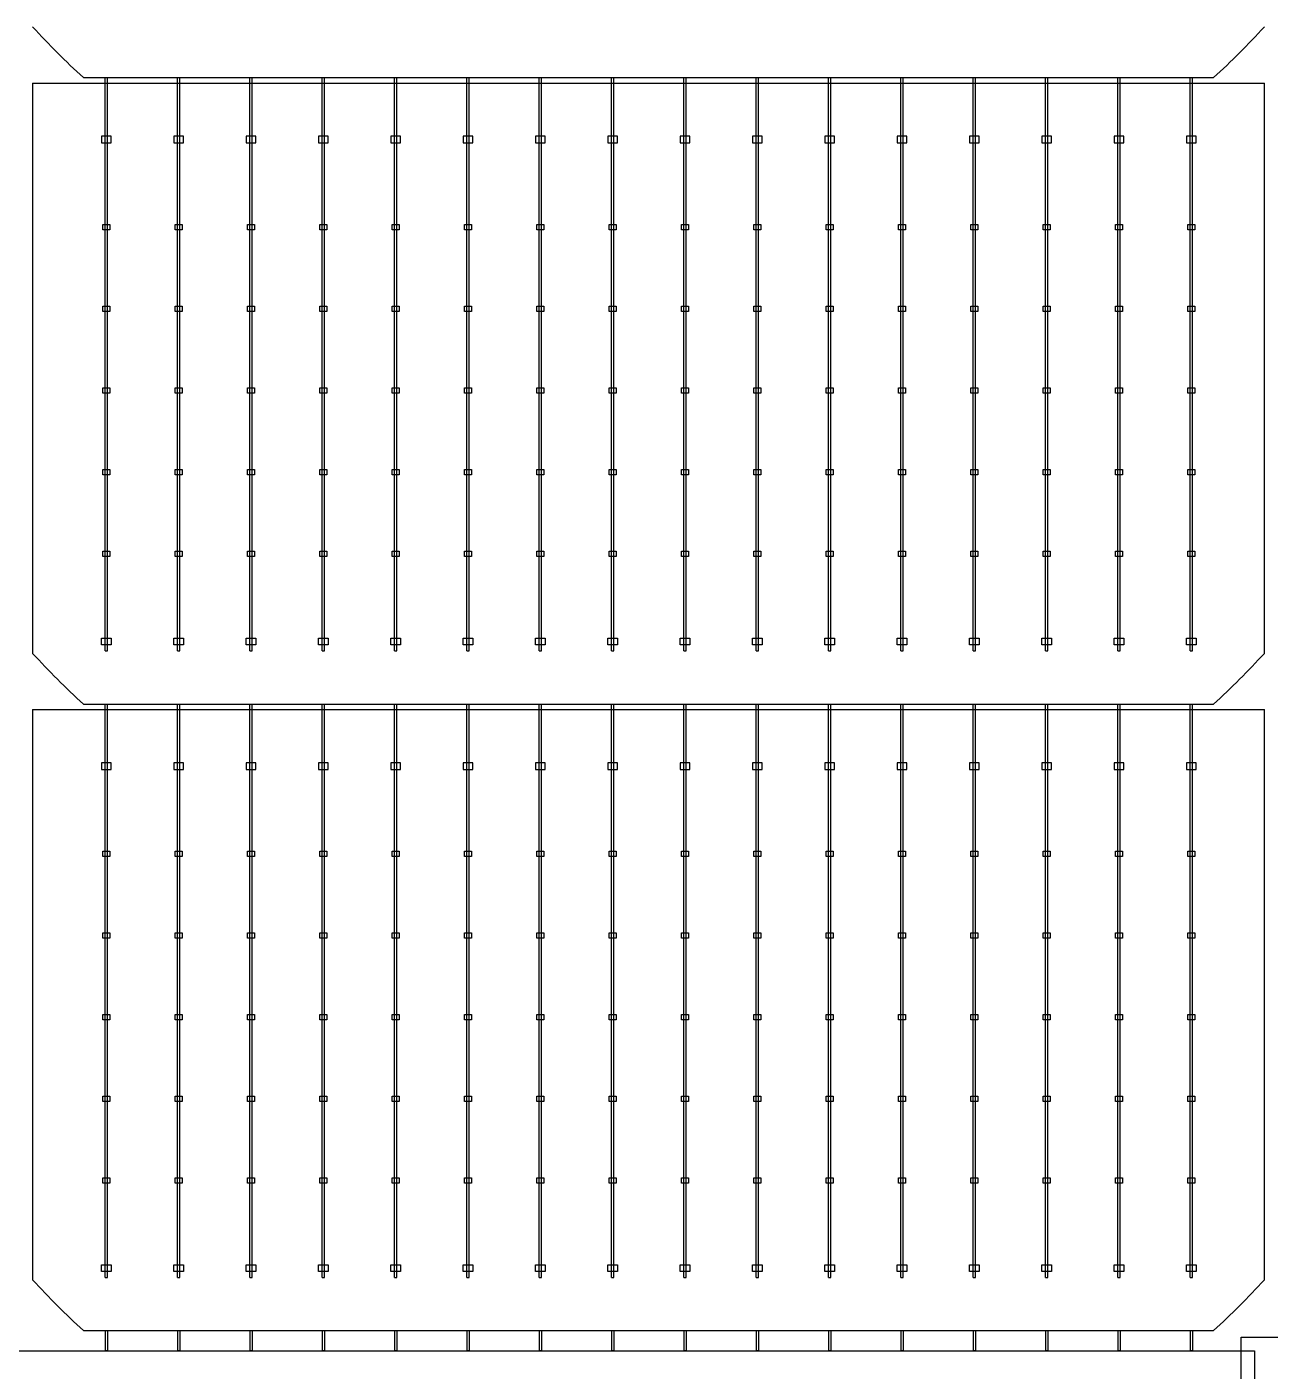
# Model space of a CAD drawing. Header units: millimetres. Extents: x 10297564 to 11610295, y -9287743 to -8409454.
# Drawn here: x 10672914 to 10674389, y -9198274 to -9196679 of the extents above; entities that cross this region are included whole.
import ezdxf

# ---------------------------------------------------------------- set-up
doc = ezdxf.new("R2010")
doc.units = ezdxf.units.MM
doc.header["$LTSCALE"] = 100
doc.layers.add('TEXTLINE', color=1, linetype='Continuous')

# ---------------------------------------------------------------- blocks, each defined once
blk = doc.blocks.new('635W')
for p, q in [((10686830.92, -10025208.66), (10687013.12, -10025208.66)), ((10686841.66, -10025292.66), (10686841.66, -10025207.86)), ((10686841.98, -10025292.66), (10686841.98, -10025207.86)), ((10686852.36, -10025292.66), (10686852.36, -10025207.86)), ((10686852.68, -10025292.66), (10686852.68, -10025207.86)), ((10686863.06, -10025292.66), (10686863.06, -10025207.86)), ((10686863.38, -10025292.66), (10686863.38, -10025207.86)), ((10686873.76, -10025292.66), (10686873.76, -10025207.86)), ((10686874.08, -10025292.66), (10686874.08, -10025207.86)), ((10686884.46, -10025292.66), (10686884.46, -10025207.86)), ((10686884.78, -10025292.66), (10686884.78, -10025207.86)), ((10686895.16, -10025292.66), (10686895.16, -10025207.86)), ((10686895.48, -10025292.66), (10686895.48, -10025207.86)), ((10686905.86, -10025292.66), (10686905.86, -10025207.86)), ((10686906.18, -10025292.66), (10686906.18, -10025207.86)), ((10686916.56, -10025292.66), (10686916.56, -10025207.86)), ((10686916.88, -10025292.66), (10686916.88, -10025207.86)), ((10686927.26, -10025292.66), (10686927.26, -10025207.86)), ((10686927.58, -10025292.66), (10686927.58, -10025207.86)), ((10686937.96, -10025292.66), (10686937.96, -10025207.86)), ((10686938.28, -10025292.66), (10686938.28, -10025207.86)), ((10686948.66, -10025292.66), (10686948.66, -10025207.86)), ((10686948.98, -10025292.66), (10686948.98, -10025207.86)), ((10686959.36, -10025292.66), (10686959.36, -10025207.86)), ((10686959.68, -10025292.66), (10686959.68, -10025207.86)), ((10686970.06, -10025292.66), (10686970.06, -10025207.86)), ((10686970.38, -10025292.66), (10686970.38, -10025207.86)), ((10686980.76, -10025292.66), (10686980.76, -10025207.86)), ((10686981.08, -10025292.66), (10686981.08, -10025207.86)), ((10686991.46, -10025292.66), (10686991.46, -10025207.86)), ((10686991.78, -10025292.66), (10686991.78, -10025207.86)), ((10687002.16, -10025292.66), (10687002.16, -10025207.86)), ((10687002.48, -10025292.66), (10687002.48, -10025207.86)), ((10686841.66, -10025385.34), (10686841.66, -10025300.53)), ((10686841.98, -10025385.34), (10686841.98, -10025300.53)), ((10686852.36, -10025385.34), (10686852.36, -10025300.53)), ((10686852.68, -10025385.34), (10686852.68, -10025300.53)), ((10686863.06, -10025385.34), (10686863.06, -10025300.53)), ((10686863.38, -10025385.34), (10686863.38, -10025300.53)), ((10686873.76, -10025385.34), (10686873.76, -10025300.53)), ((10686874.08, -10025385.34), (10686874.08, -10025300.53)), ((10686884.46, -10025385.34), (10686884.46, -10025300.53)), ((10686884.78, -10025385.34), (10686884.78, -10025300.53)), ((10686895.16, -10025385.34), (10686895.16, -10025300.53)), ((10686895.48, -10025385.34), (10686895.48, -10025300.53)), ((10686905.86, -10025385.34), (10686905.86, -10025300.53)), ((10686906.18, -10025385.34), (10686906.18, -10025300.53)), ((10686916.56, -10025385.34), (10686916.56, -10025300.53)), ((10686916.88, -10025385.34), (10686916.88, -10025300.53)), ((10686927.26, -10025385.34), (10686927.26, -10025300.53)), ((10686927.58, -10025385.34), (10686927.58, -10025300.53)), ((10686937.96, -10025385.34), (10686937.96, -10025300.53)), ((10686938.28, -10025385.34), (10686938.28, -10025300.53)), ((10686948.66, -10025385.34), (10686948.66, -10025300.53)), ((10686948.98, -10025385.34), (10686948.98, -10025300.53)), ((10686959.36, -10025385.34), (10686959.36, -10025300.53)), ((10686959.68, -10025385.34), (10686959.68, -10025300.53)), ((10686970.06, -10025385.34), (10686970.06, -10025300.53)), ((10686970.38, -10025385.34), (10686970.38, -10025300.53)), ((10686980.76, -10025385.34), (10686980.76, -10025300.53)), ((10686981.08, -10025385.34), (10686981.08, -10025300.53)), ((10686991.46, -10025385.34), (10686991.46, -10025300.53)), ((10686991.78, -10025385.34), (10686991.78, -10025300.53)), ((10687002.16, -10025385.34), (10687002.16, -10025300.53)), ((10687002.48, -10025385.34), (10687002.48, -10025300.53)), ((10686830.92, -10025301.34), (10687013.12, -10025301.34)), ((10686841.66, -10025393.21), (10686841.66, -10025396.21)), ((10686841.98, -10025393.21), (10686841.98, -10025396.21)), ((10686852.36, -10025393.21), (10686852.36, -10025396.21)), ((10686852.68, -10025393.21), (10686852.68, -10025396.21)), ((10686863.06, -10025393.21), (10686863.06, -10025396.21)), ((10686863.38, -10025393.21), (10686863.38, -10025396.21)), ((10686873.76, -10025393.21), (10686873.76, -10025396.21)), ((10686874.08, -10025393.21), (10686874.08, -10025396.21)), ((10686884.46, -10025393.21), (10686884.46, -10025396.21)), ((10686884.78, -10025393.21), (10686884.78, -10025396.21)), ((10686895.16, -10025393.21), (10686895.16, -10025396.21)), ((10686895.48, -10025393.21), (10686895.48, -10025396.21)), ((10686905.86, -10025393.21), (10686905.86, -10025396.21)), ((10686906.18, -10025393.21), (10686906.18, -10025396.21)), ((10686916.56, -10025393.21), (10686916.56, -10025396.21)), ((10686916.88, -10025393.21), (10686916.88, -10025396.21)), ((10686927.26, -10025393.21), (10686927.26, -10025396.21)), ((10686927.58, -10025393.21), (10686927.58, -10025396.21)), ((10686937.96, -10025393.21), (10686937.96, -10025396.21)), ((10686938.28, -10025393.21), (10686938.28, -10025396.21)), ((10686948.66, -10025393.21), (10686948.66, -10025396.21)), ((10686948.98, -10025393.21), (10686948.98, -10025396.21)), ((10686959.36, -10025393.21), (10686959.36, -10025396.21)), ((10686959.68, -10025393.21), (10686959.68, -10025396.21)), ((10686970.06, -10025393.21), (10686970.06, -10025396.21)), ((10686970.38, -10025393.21), (10686970.38, -10025396.21)), ((10686980.76, -10025393.21), (10686980.76, -10025396.21)), ((10686981.08, -10025393.21), (10686981.08, -10025396.21)), ((10686991.46, -10025393.21), (10686991.46, -10025396.21)), ((10686991.78, -10025393.21), (10686991.78, -10025396.21)), ((10687002.16, -10025393.21), (10687002.16, -10025396.21)), ((10687002.48, -10025393.21), (10687002.48, -10025396.21)), ((10686841.98, -10025396.21), (10686841.66, -10025396.21)), ((10686852.68, -10025396.21), (10686852.36, -10025396.21)), ((10686863.38, -10025396.21), (10686863.06, -10025396.21)), ((10686874.08, -10025396.21), (10686873.76, -10025396.21)), ((10686884.78, -10025396.21), (10686884.46, -10025396.21)), ((10686895.48, -10025396.21), (10686895.16, -10025396.21)), ((10686906.18, -10025396.21), (10686905.86, -10025396.21)), ((10686916.88, -10025396.21), (10686916.56, -10025396.21)), ((10686927.58, -10025396.21), (10686927.26, -10025396.21)), ((10686938.28, -10025396.21), (10686937.96, -10025396.21)), ((10686948.98, -10025396.21), (10686948.66, -10025396.21)), ((10686959.68, -10025396.21), (10686959.36, -10025396.21)), ((10686970.38, -10025396.21), (10686970.06, -10025396.21)), ((10686981.08, -10025396.21), (10686980.76, -10025396.21)), ((10686991.78, -10025396.21), (10686991.46, -10025396.21)), ((10687002.48, -10025396.21), (10687002.16, -10025396.21))]:
    blk.add_line(p, q)
for points in [[(10686830.92, -10025208.66), (10686830.92, -10025293.03)], [(10686838.43, -10025207.86), (10687005.62, -10025207.86)], [(10687013.12, -10025293.03), (10687013.12, -10025208.66)], [(10686841.66, -10025292.66), (10686841.98, -10025292.66)], [(10686852.36, -10025292.66), (10686852.68, -10025292.66)], [(10686863.06, -10025292.66), (10686863.38, -10025292.66)], [(10686873.76, -10025292.66), (10686874.08, -10025292.66)], [(10686884.46, -10025292.66), (10686884.78, -10025292.66)], [(10686895.16, -10025292.66), (10686895.48, -10025292.66)], [(10686905.86, -10025292.66), (10686906.18, -10025292.66)], [(10686916.56, -10025292.66), (10686916.88, -10025292.66)], [(10686927.26, -10025292.66), (10686927.58, -10025292.66)], [(10686937.96, -10025292.66), (10686938.28, -10025292.66)], [(10686948.66, -10025292.66), (10686948.98, -10025292.66)], [(10686959.36, -10025292.66), (10686959.68, -10025292.66)], [(10686970.06, -10025292.66), (10686970.38, -10025292.66)], [(10686980.76, -10025292.66), (10686981.08, -10025292.66)], [(10686991.46, -10025292.66), (10686991.78, -10025292.66)], [(10687002.16, -10025292.66), (10687002.48, -10025292.66)], [(10686838.43, -10025300.54), (10687005.62, -10025300.54)], [(10686830.92, -10025301.34), (10686830.92, -10025385.71)], [(10687013.12, -10025385.71), (10687013.12, -10025301.34)], [(10686841.66, -10025385.34), (10686841.98, -10025385.34)], [(10686852.36, -10025385.34), (10686852.68, -10025385.34)], [(10686863.06, -10025385.34), (10686863.38, -10025385.34)], [(10686873.76, -10025385.34), (10686874.08, -10025385.34)], [(10686884.46, -10025385.34), (10686884.78, -10025385.34)], [(10686895.16, -10025385.34), (10686895.48, -10025385.34)], [(10686905.86, -10025385.34), (10686906.18, -10025385.34)], [(10686916.56, -10025385.34), (10686916.88, -10025385.34)], [(10686927.26, -10025385.34), (10686927.58, -10025385.34)], [(10686937.96, -10025385.34), (10686938.28, -10025385.34)], [(10686948.66, -10025385.34), (10686948.98, -10025385.34)], [(10686959.36, -10025385.34), (10686959.68, -10025385.34)], [(10686970.06, -10025385.34), (10686970.38, -10025385.34)], [(10686980.76, -10025385.34), (10686981.08, -10025385.34)], [(10686991.46, -10025385.34), (10686991.78, -10025385.34)], [(10687002.16, -10025385.34), (10687002.48, -10025385.34)], [(10686838.43, -10025393.21), (10687005.62, -10025393.21)]]:
    blk.add_lwpolyline(points)
for points in [[(10686842.52, -10025217.53), (10686842.52, -10025216.53), (10686841.12, -10025216.53), (10686841.12, -10025217.53)], [(10686853.22, -10025217.53), (10686853.22, -10025216.53), (10686851.82, -10025216.53), (10686851.82, -10025217.53)], [(10686863.92, -10025217.53), (10686863.92, -10025216.53), (10686862.52, -10025216.53), (10686862.52, -10025217.53)], [(10686874.62, -10025217.53), (10686874.62, -10025216.53), (10686873.22, -10025216.53), (10686873.22, -10025217.53)], [(10686885.32, -10025217.53), (10686885.32, -10025216.53), (10686883.92, -10025216.53), (10686883.92, -10025217.53)], [(10686896.02, -10025217.53), (10686896.02, -10025216.53), (10686894.62, -10025216.53), (10686894.62, -10025217.53)], [(10686906.72, -10025217.53), (10686906.72, -10025216.53), (10686905.32, -10025216.53), (10686905.32, -10025217.53)], [(10686917.42, -10025217.53), (10686917.42, -10025216.53), (10686916.02, -10025216.53), (10686916.02, -10025217.53)], [(10686928.12, -10025217.53), (10686928.12, -10025216.53), (10686926.72, -10025216.53), (10686926.72, -10025217.53)], [(10686938.82, -10025217.53), (10686938.82, -10025216.53), (10686937.42, -10025216.53), (10686937.42, -10025217.53)], [(10686949.52, -10025217.53), (10686949.52, -10025216.53), (10686948.12, -10025216.53), (10686948.12, -10025217.53)], [(10686960.22, -10025217.53), (10686960.22, -10025216.53), (10686958.82, -10025216.53), (10686958.82, -10025217.53)], [(10686970.92, -10025217.53), (10686970.92, -10025216.53), (10686969.52, -10025216.53), (10686969.52, -10025217.53)], [(10686981.62, -10025217.53), (10686981.62, -10025216.53), (10686980.22, -10025216.53), (10686980.22, -10025217.53)], [(10686992.32, -10025217.53), (10686992.32, -10025216.53), (10686990.92, -10025216.53), (10686990.92, -10025217.53)], [(10687003.02, -10025217.53), (10687003.02, -10025216.53), (10687001.62, -10025216.53), (10687001.62, -10025217.53)], [(10686841.32, -10025229.6), (10686842.32, -10025229.6), (10686842.32, -10025230.4), (10686841.32, -10025230.4)], [(10686852.02, -10025229.6), (10686853.02, -10025229.6), (10686853.02, -10025230.4), (10686852.02, -10025230.4)], [(10686862.72, -10025229.6), (10686863.72, -10025229.6), (10686863.72, -10025230.4), (10686862.72, -10025230.4)], [(10686873.42, -10025229.6), (10686874.42, -10025229.6), (10686874.42, -10025230.4), (10686873.42, -10025230.4)], [(10686884.12, -10025229.6), (10686885.12, -10025229.6), (10686885.12, -10025230.4), (10686884.12, -10025230.4)], [(10686894.82, -10025229.6), (10686895.82, -10025229.6), (10686895.82, -10025230.4), (10686894.82, -10025230.4)], [(10686905.52, -10025229.6), (10686906.52, -10025229.6), (10686906.52, -10025230.4), (10686905.52, -10025230.4)], [(10686916.22, -10025229.6), (10686917.22, -10025229.6), (10686917.22, -10025230.4), (10686916.22, -10025230.4)], [(10686926.92, -10025229.6), (10686927.92, -10025229.6), (10686927.92, -10025230.4), (10686926.92, -10025230.4)], [(10686937.62, -10025229.6), (10686938.62, -10025229.6), (10686938.62, -10025230.4), (10686937.62, -10025230.4)], [(10686948.32, -10025229.6), (10686949.32, -10025229.6), (10686949.32, -10025230.4), (10686948.32, -10025230.4)], [(10686959.02, -10025229.6), (10686960.02, -10025229.6), (10686960.02, -10025230.4), (10686959.02, -10025230.4)], [(10686969.72, -10025229.6), (10686970.72, -10025229.6), (10686970.72, -10025230.4), (10686969.72, -10025230.4)], [(10686980.42, -10025229.6), (10686981.42, -10025229.6), (10686981.42, -10025230.4), (10686980.42, -10025230.4)], [(10686991.12, -10025229.6), (10686992.12, -10025229.6), (10686992.12, -10025230.4), (10686991.12, -10025230.4)], [(10687001.82, -10025229.6), (10687002.82, -10025229.6), (10687002.82, -10025230.4), (10687001.82, -10025230.4)], [(10686841.32, -10025241.68), (10686842.32, -10025241.68), (10686842.32, -10025242.48), (10686841.32, -10025242.48)], [(10686852.02, -10025241.68), (10686853.02, -10025241.68), (10686853.02, -10025242.48), (10686852.02, -10025242.48)], [(10686862.72, -10025241.68), (10686863.72, -10025241.68), (10686863.72, -10025242.48), (10686862.72, -10025242.48)], [(10686873.42, -10025241.68), (10686874.42, -10025241.68), (10686874.42, -10025242.48), (10686873.42, -10025242.48)], [(10686884.12, -10025241.68), (10686885.12, -10025241.68), (10686885.12, -10025242.48), (10686884.12, -10025242.48)], [(10686894.82, -10025241.68), (10686895.82, -10025241.68), (10686895.82, -10025242.48), (10686894.82, -10025242.48)], [(10686905.52, -10025241.68), (10686906.52, -10025241.68), (10686906.52, -10025242.48), (10686905.52, -10025242.48)], [(10686916.22, -10025241.68), (10686917.22, -10025241.68), (10686917.22, -10025242.48), (10686916.22, -10025242.48)], [(10686926.92, -10025241.68), (10686927.92, -10025241.68), (10686927.92, -10025242.48), (10686926.92, -10025242.48)], [(10686937.62, -10025241.68), (10686938.62, -10025241.68), (10686938.62, -10025242.48), (10686937.62, -10025242.48)], [(10686948.32, -10025241.68), (10686949.32, -10025241.68), (10686949.32, -10025242.48), (10686948.32, -10025242.48)], [(10686959.02, -10025241.68), (10686960.02, -10025241.68), (10686960.02, -10025242.48), (10686959.02, -10025242.48)], [(10686969.72, -10025241.68), (10686970.72, -10025241.68), (10686970.72, -10025242.48), (10686969.72, -10025242.48)], [(10686980.42, -10025241.68), (10686981.42, -10025241.68), (10686981.42, -10025242.48), (10686980.42, -10025242.48)], [(10686991.12, -10025241.68), (10686992.12, -10025241.68), (10686992.12, -10025242.48), (10686991.12, -10025242.48)], [(10687001.82, -10025241.68), (10687002.82, -10025241.68), (10687002.82, -10025242.48), (10687001.82, -10025242.48)], [(10686841.32, -10025253.76), (10686842.32, -10025253.76), (10686842.32, -10025254.56), (10686841.32, -10025254.56)], [(10686852.02, -10025253.76), (10686853.02, -10025253.76), (10686853.02, -10025254.56), (10686852.02, -10025254.56)], [(10686862.72, -10025253.76), (10686863.72, -10025253.76), (10686863.72, -10025254.56), (10686862.72, -10025254.56)], [(10686873.42, -10025253.76), (10686874.42, -10025253.76), (10686874.42, -10025254.56), (10686873.42, -10025254.56)], [(10686884.12, -10025253.76), (10686885.12, -10025253.76), (10686885.12, -10025254.56), (10686884.12, -10025254.56)], [(10686894.82, -10025253.76), (10686895.82, -10025253.76), (10686895.82, -10025254.56), (10686894.82, -10025254.56)], [(10686905.52, -10025253.76), (10686906.52, -10025253.76), (10686906.52, -10025254.56), (10686905.52, -10025254.56)], [(10686916.22, -10025253.76), (10686917.22, -10025253.76), (10686917.22, -10025254.56), (10686916.22, -10025254.56)], [(10686926.92, -10025253.76), (10686927.92, -10025253.76), (10686927.92, -10025254.56), (10686926.92, -10025254.56)], [(10686937.62, -10025253.76), (10686938.62, -10025253.76), (10686938.62, -10025254.56), (10686937.62, -10025254.56)], [(10686948.32, -10025253.76), (10686949.32, -10025253.76), (10686949.32, -10025254.56), (10686948.32, -10025254.56)], [(10686959.02, -10025253.76), (10686960.02, -10025253.76), (10686960.02, -10025254.56), (10686959.02, -10025254.56)], [(10686969.72, -10025253.76), (10686970.72, -10025253.76), (10686970.72, -10025254.56), (10686969.72, -10025254.56)], [(10686980.42, -10025253.76), (10686981.42, -10025253.76), (10686981.42, -10025254.56), (10686980.42, -10025254.56)], [(10686991.12, -10025253.76), (10686992.12, -10025253.76), (10686992.12, -10025254.56), (10686991.12, -10025254.56)], [(10687001.82, -10025253.76), (10687002.82, -10025253.76), (10687002.82, -10025254.56), (10687001.82, -10025254.56)], [(10686841.32, -10025265.84), (10686842.32, -10025265.84), (10686842.32, -10025266.64), (10686841.32, -10025266.64)], [(10686852.02, -10025265.84), (10686853.02, -10025265.84), (10686853.02, -10025266.64), (10686852.02, -10025266.64)], [(10686862.72, -10025265.84), (10686863.72, -10025265.84), (10686863.72, -10025266.64), (10686862.72, -10025266.64)], [(10686873.42, -10025265.84), (10686874.42, -10025265.84), (10686874.42, -10025266.64), (10686873.42, -10025266.64)], [(10686884.12, -10025265.84), (10686885.12, -10025265.84), (10686885.12, -10025266.64), (10686884.12, -10025266.64)], [(10686894.82, -10025265.84), (10686895.82, -10025265.84), (10686895.82, -10025266.64), (10686894.82, -10025266.64)], [(10686905.52, -10025265.84), (10686906.52, -10025265.84), (10686906.52, -10025266.64), (10686905.52, -10025266.64)], [(10686916.22, -10025265.84), (10686917.22, -10025265.84), (10686917.22, -10025266.64), (10686916.22, -10025266.64)], [(10686926.92, -10025265.84), (10686927.92, -10025265.84), (10686927.92, -10025266.64), (10686926.92, -10025266.64)], [(10686937.62, -10025265.84), (10686938.62, -10025265.84), (10686938.62, -10025266.64), (10686937.62, -10025266.64)], [(10686948.32, -10025265.84), (10686949.32, -10025265.84), (10686949.32, -10025266.64), (10686948.32, -10025266.64)], [(10686959.02, -10025265.84), (10686960.02, -10025265.84), (10686960.02, -10025266.64), (10686959.02, -10025266.64)], [(10686969.72, -10025265.84), (10686970.72, -10025265.84), (10686970.72, -10025266.64), (10686969.72, -10025266.64)], [(10686980.42, -10025265.84), (10686981.42, -10025265.84), (10686981.42, -10025266.64), (10686980.42, -10025266.64)], [(10686991.12, -10025265.84), (10686992.12, -10025265.84), (10686992.12, -10025266.64), (10686991.12, -10025266.64)], [(10687001.82, -10025265.84), (10687002.82, -10025265.84), (10687002.82, -10025266.64), (10687001.82, -10025266.64)], [(10686841.32, -10025277.92), (10686842.32, -10025277.92), (10686842.32, -10025278.72), (10686841.32, -10025278.72)], [(10686852.02, -10025277.92), (10686853.02, -10025277.92), (10686853.02, -10025278.72), (10686852.02, -10025278.72)], [(10686862.72, -10025277.92), (10686863.72, -10025277.92), (10686863.72, -10025278.72), (10686862.72, -10025278.72)], [(10686873.42, -10025277.92), (10686874.42, -10025277.92), (10686874.42, -10025278.72), (10686873.42, -10025278.72)], [(10686884.12, -10025277.92), (10686885.12, -10025277.92), (10686885.12, -10025278.72), (10686884.12, -10025278.72)], [(10686894.82, -10025277.92), (10686895.82, -10025277.92), (10686895.82, -10025278.72), (10686894.82, -10025278.72)], [(10686905.52, -10025277.92), (10686906.52, -10025277.92), (10686906.52, -10025278.72), (10686905.52, -10025278.72)], [(10686916.22, -10025277.92), (10686917.22, -10025277.92), (10686917.22, -10025278.72), (10686916.22, -10025278.72)], [(10686926.92, -10025277.92), (10686927.92, -10025277.92), (10686927.92, -10025278.72), (10686926.92, -10025278.72)], [(10686937.62, -10025277.92), (10686938.62, -10025277.92), (10686938.62, -10025278.72), (10686937.62, -10025278.72)], [(10686948.32, -10025277.92), (10686949.32, -10025277.92), (10686949.32, -10025278.72), (10686948.32, -10025278.72)], [(10686959.02, -10025277.92), (10686960.02, -10025277.92), (10686960.02, -10025278.72), (10686959.02, -10025278.72)], [(10686969.72, -10025277.92), (10686970.72, -10025277.92), (10686970.72, -10025278.72), (10686969.72, -10025278.72)], [(10686980.42, -10025277.92), (10686981.42, -10025277.92), (10686981.42, -10025278.72), (10686980.42, -10025278.72)], [(10686991.12, -10025277.92), (10686992.12, -10025277.92), (10686992.12, -10025278.72), (10686991.12, -10025278.72)], [(10687001.82, -10025277.92), (10687002.82, -10025277.92), (10687002.82, -10025278.72), (10687001.82, -10025278.72)], [(10686842.52, -10025290.79), (10686842.52, -10025291.79), (10686841.12, -10025291.79), (10686841.12, -10025290.79)], [(10686853.22, -10025290.79), (10686853.22, -10025291.79), (10686851.82, -10025291.79), (10686851.82, -10025290.79)], [(10686863.92, -10025290.79), (10686863.92, -10025291.79), (10686862.52, -10025291.79), (10686862.52, -10025290.79)], [(10686874.62, -10025290.79), (10686874.62, -10025291.79), (10686873.22, -10025291.79), (10686873.22, -10025290.79)], [(10686885.32, -10025290.79), (10686885.32, -10025291.79), (10686883.92, -10025291.79), (10686883.92, -10025290.79)], [(10686896.02, -10025290.79), (10686896.02, -10025291.79), (10686894.62, -10025291.79), (10686894.62, -10025290.79)], [(10686906.72, -10025290.79), (10686906.72, -10025291.79), (10686905.32, -10025291.79), (10686905.32, -10025290.79)], [(10686917.42, -10025290.79), (10686917.42, -10025291.79), (10686916.02, -10025291.79), (10686916.02, -10025290.79)], [(10686928.12, -10025290.79), (10686928.12, -10025291.79), (10686926.72, -10025291.79), (10686926.72, -10025290.79)], [(10686938.82, -10025290.79), (10686938.82, -10025291.79), (10686937.42, -10025291.79), (10686937.42, -10025290.79)], [(10686949.52, -10025290.79), (10686949.52, -10025291.79), (10686948.12, -10025291.79), (10686948.12, -10025290.79)], [(10686960.22, -10025290.79), (10686960.22, -10025291.79), (10686958.82, -10025291.79), (10686958.82, -10025290.79)], [(10686970.92, -10025290.79), (10686970.92, -10025291.79), (10686969.52, -10025291.79), (10686969.52, -10025290.79)], [(10686981.62, -10025290.79), (10686981.62, -10025291.79), (10686980.22, -10025291.79), (10686980.22, -10025290.79)], [(10686992.32, -10025290.79), (10686992.32, -10025291.79), (10686990.92, -10025291.79), (10686990.92, -10025290.79)], [(10687003.02, -10025290.79), (10687003.02, -10025291.79), (10687001.62, -10025291.79), (10687001.62, -10025290.79)], [(10686842.52, -10025310.21), (10686842.52, -10025309.21), (10686841.12, -10025309.21), (10686841.12, -10025310.21)], [(10686853.22, -10025310.21), (10686853.22, -10025309.21), (10686851.82, -10025309.21), (10686851.82, -10025310.21)], [(10686863.92, -10025310.21), (10686863.92, -10025309.21), (10686862.52, -10025309.21), (10686862.52, -10025310.21)], [(10686874.62, -10025310.21), (10686874.62, -10025309.21), (10686873.22, -10025309.21), (10686873.22, -10025310.21)], [(10686885.32, -10025310.21), (10686885.32, -10025309.21), (10686883.92, -10025309.21), (10686883.92, -10025310.21)], [(10686896.02, -10025310.21), (10686896.02, -10025309.21), (10686894.62, -10025309.21), (10686894.62, -10025310.21)], [(10686906.72, -10025310.21), (10686906.72, -10025309.21), (10686905.32, -10025309.21), (10686905.32, -10025310.21)], [(10686917.42, -10025310.21), (10686917.42, -10025309.21), (10686916.02, -10025309.21), (10686916.02, -10025310.21)], [(10686928.12, -10025310.21), (10686928.12, -10025309.21), (10686926.72, -10025309.21), (10686926.72, -10025310.21)], [(10686938.82, -10025310.21), (10686938.82, -10025309.21), (10686937.42, -10025309.21), (10686937.42, -10025310.21)], [(10686949.52, -10025310.21), (10686949.52, -10025309.21), (10686948.12, -10025309.21), (10686948.12, -10025310.21)], [(10686960.22, -10025310.21), (10686960.22, -10025309.21), (10686958.82, -10025309.21), (10686958.82, -10025310.21)], [(10686970.92, -10025310.21), (10686970.92, -10025309.21), (10686969.52, -10025309.21), (10686969.52, -10025310.21)], [(10686981.62, -10025310.21), (10686981.62, -10025309.21), (10686980.22, -10025309.21), (10686980.22, -10025310.21)], [(10686992.32, -10025310.21), (10686992.32, -10025309.21), (10686990.92, -10025309.21), (10686990.92, -10025310.21)], [(10687003.02, -10025310.21), (10687003.02, -10025309.21), (10687001.62, -10025309.21), (10687001.62, -10025310.21)], [(10686841.32, -10025322.28), (10686842.32, -10025322.28), (10686842.32, -10025323.08), (10686841.32, -10025323.08)], [(10686852.02, -10025322.28), (10686853.02, -10025322.28), (10686853.02, -10025323.08), (10686852.02, -10025323.08)], [(10686862.72, -10025322.28), (10686863.72, -10025322.28), (10686863.72, -10025323.08), (10686862.72, -10025323.08)], [(10686873.42, -10025322.28), (10686874.42, -10025322.28), (10686874.42, -10025323.08), (10686873.42, -10025323.08)], [(10686884.12, -10025322.28), (10686885.12, -10025322.28), (10686885.12, -10025323.08), (10686884.12, -10025323.08)], [(10686894.82, -10025322.28), (10686895.82, -10025322.28), (10686895.82, -10025323.08), (10686894.82, -10025323.08)], [(10686905.52, -10025322.28), (10686906.52, -10025322.28), (10686906.52, -10025323.08), (10686905.52, -10025323.08)], [(10686916.22, -10025322.28), (10686917.22, -10025322.28), (10686917.22, -10025323.08), (10686916.22, -10025323.08)], [(10686926.92, -10025322.28), (10686927.92, -10025322.28), (10686927.92, -10025323.08), (10686926.92, -10025323.08)], [(10686937.62, -10025322.28), (10686938.62, -10025322.28), (10686938.62, -10025323.08), (10686937.62, -10025323.08)], [(10686948.32, -10025322.28), (10686949.32, -10025322.28), (10686949.32, -10025323.08), (10686948.32, -10025323.08)], [(10686959.02, -10025322.28), (10686960.02, -10025322.28), (10686960.02, -10025323.08), (10686959.02, -10025323.08)], [(10686969.72, -10025322.28), (10686970.72, -10025322.28), (10686970.72, -10025323.08), (10686969.72, -10025323.08)], [(10686980.42, -10025322.28), (10686981.42, -10025322.28), (10686981.42, -10025323.08), (10686980.42, -10025323.08)], [(10686991.12, -10025322.28), (10686992.12, -10025322.28), (10686992.12, -10025323.08), (10686991.12, -10025323.08)], [(10687001.82, -10025322.28), (10687002.82, -10025322.28), (10687002.82, -10025323.08), (10687001.82, -10025323.08)], [(10686841.32, -10025334.36), (10686842.32, -10025334.36), (10686842.32, -10025335.16), (10686841.32, -10025335.16)], [(10686852.02, -10025334.36), (10686853.02, -10025334.36), (10686853.02, -10025335.16), (10686852.02, -10025335.16)], [(10686862.72, -10025334.36), (10686863.72, -10025334.36), (10686863.72, -10025335.16), (10686862.72, -10025335.16)], [(10686873.42, -10025334.36), (10686874.42, -10025334.36), (10686874.42, -10025335.16), (10686873.42, -10025335.16)], [(10686884.12, -10025334.36), (10686885.12, -10025334.36), (10686885.12, -10025335.16), (10686884.12, -10025335.16)], [(10686894.82, -10025334.36), (10686895.82, -10025334.36), (10686895.82, -10025335.16), (10686894.82, -10025335.16)], [(10686905.52, -10025334.36), (10686906.52, -10025334.36), (10686906.52, -10025335.16), (10686905.52, -10025335.16)], [(10686916.22, -10025334.36), (10686917.22, -10025334.36), (10686917.22, -10025335.16), (10686916.22, -10025335.16)], [(10686926.92, -10025334.36), (10686927.92, -10025334.36), (10686927.92, -10025335.16), (10686926.92, -10025335.16)], [(10686937.62, -10025334.36), (10686938.62, -10025334.36), (10686938.62, -10025335.16), (10686937.62, -10025335.16)], [(10686948.32, -10025334.36), (10686949.32, -10025334.36), (10686949.32, -10025335.16), (10686948.32, -10025335.16)], [(10686959.02, -10025334.36), (10686960.02, -10025334.36), (10686960.02, -10025335.16), (10686959.02, -10025335.16)], [(10686969.72, -10025334.36), (10686970.72, -10025334.36), (10686970.72, -10025335.16), (10686969.72, -10025335.16)], [(10686980.42, -10025334.36), (10686981.42, -10025334.36), (10686981.42, -10025335.16), (10686980.42, -10025335.16)], [(10686991.12, -10025334.36), (10686992.12, -10025334.36), (10686992.12, -10025335.16), (10686991.12, -10025335.16)], [(10687001.82, -10025334.36), (10687002.82, -10025334.36), (10687002.82, -10025335.16), (10687001.82, -10025335.16)], [(10686841.32, -10025346.44), (10686842.32, -10025346.44), (10686842.32, -10025347.24), (10686841.32, -10025347.24)], [(10686852.02, -10025346.44), (10686853.02, -10025346.44), (10686853.02, -10025347.24), (10686852.02, -10025347.24)], [(10686862.72, -10025346.44), (10686863.72, -10025346.44), (10686863.72, -10025347.24), (10686862.72, -10025347.24)], [(10686873.42, -10025346.44), (10686874.42, -10025346.44), (10686874.42, -10025347.24), (10686873.42, -10025347.24)], [(10686884.12, -10025346.44), (10686885.12, -10025346.44), (10686885.12, -10025347.24), (10686884.12, -10025347.24)], [(10686894.82, -10025346.44), (10686895.82, -10025346.44), (10686895.82, -10025347.24), (10686894.82, -10025347.24)], [(10686905.52, -10025346.44), (10686906.52, -10025346.44), (10686906.52, -10025347.24), (10686905.52, -10025347.24)], [(10686916.22, -10025346.44), (10686917.22, -10025346.44), (10686917.22, -10025347.24), (10686916.22, -10025347.24)], [(10686926.92, -10025346.44), (10686927.92, -10025346.44), (10686927.92, -10025347.24), (10686926.92, -10025347.24)], [(10686937.62, -10025346.44), (10686938.62, -10025346.44), (10686938.62, -10025347.24), (10686937.62, -10025347.24)], [(10686948.32, -10025346.44), (10686949.32, -10025346.44), (10686949.32, -10025347.24), (10686948.32, -10025347.24)], [(10686959.02, -10025346.44), (10686960.02, -10025346.44), (10686960.02, -10025347.24), (10686959.02, -10025347.24)], [(10686969.72, -10025346.44), (10686970.72, -10025346.44), (10686970.72, -10025347.24), (10686969.72, -10025347.24)], [(10686980.42, -10025346.44), (10686981.42, -10025346.44), (10686981.42, -10025347.24), (10686980.42, -10025347.24)], [(10686991.12, -10025346.44), (10686992.12, -10025346.44), (10686992.12, -10025347.24), (10686991.12, -10025347.24)], [(10687001.82, -10025346.44), (10687002.82, -10025346.44), (10687002.82, -10025347.24), (10687001.82, -10025347.24)], [(10686841.32, -10025358.52), (10686842.32, -10025358.52), (10686842.32, -10025359.32), (10686841.32, -10025359.32)], [(10686852.02, -10025358.52), (10686853.02, -10025358.52), (10686853.02, -10025359.32), (10686852.02, -10025359.32)], [(10686862.72, -10025358.52), (10686863.72, -10025358.52), (10686863.72, -10025359.32), (10686862.72, -10025359.32)], [(10686873.42, -10025358.52), (10686874.42, -10025358.52), (10686874.42, -10025359.32), (10686873.42, -10025359.32)], [(10686884.12, -10025358.52), (10686885.12, -10025358.52), (10686885.12, -10025359.32), (10686884.12, -10025359.32)], [(10686894.82, -10025358.52), (10686895.82, -10025358.52), (10686895.82, -10025359.32), (10686894.82, -10025359.32)], [(10686905.52, -10025358.52), (10686906.52, -10025358.52), (10686906.52, -10025359.32), (10686905.52, -10025359.32)], [(10686916.22, -10025358.52), (10686917.22, -10025358.52), (10686917.22, -10025359.32), (10686916.22, -10025359.32)], [(10686926.92, -10025358.52), (10686927.92, -10025358.52), (10686927.92, -10025359.32), (10686926.92, -10025359.32)], [(10686937.62, -10025358.52), (10686938.62, -10025358.52), (10686938.62, -10025359.32), (10686937.62, -10025359.32)], [(10686948.32, -10025358.52), (10686949.32, -10025358.52), (10686949.32, -10025359.32), (10686948.32, -10025359.32)], [(10686959.02, -10025358.52), (10686960.02, -10025358.52), (10686960.02, -10025359.32), (10686959.02, -10025359.32)], [(10686969.72, -10025358.52), (10686970.72, -10025358.52), (10686970.72, -10025359.32), (10686969.72, -10025359.32)], [(10686980.42, -10025358.52), (10686981.42, -10025358.52), (10686981.42, -10025359.32), (10686980.42, -10025359.32)], [(10686991.12, -10025358.52), (10686992.12, -10025358.52), (10686992.12, -10025359.32), (10686991.12, -10025359.32)], [(10687001.82, -10025358.52), (10687002.82, -10025358.52), (10687002.82, -10025359.32), (10687001.82, -10025359.32)], [(10686841.32, -10025370.6), (10686842.32, -10025370.6), (10686842.32, -10025371.4), (10686841.32, -10025371.4)], [(10686852.02, -10025370.6), (10686853.02, -10025370.6), (10686853.02, -10025371.4), (10686852.02, -10025371.4)], [(10686862.72, -10025370.6), (10686863.72, -10025370.6), (10686863.72, -10025371.4), (10686862.72, -10025371.4)], [(10686873.42, -10025370.6), (10686874.42, -10025370.6), (10686874.42, -10025371.4), (10686873.42, -10025371.4)], [(10686884.12, -10025370.6), (10686885.12, -10025370.6), (10686885.12, -10025371.4), (10686884.12, -10025371.4)], [(10686894.82, -10025370.6), (10686895.82, -10025370.6), (10686895.82, -10025371.4), (10686894.82, -10025371.4)], [(10686905.52, -10025370.6), (10686906.52, -10025370.6), (10686906.52, -10025371.4), (10686905.52, -10025371.4)], [(10686916.22, -10025370.6), (10686917.22, -10025370.6), (10686917.22, -10025371.4), (10686916.22, -10025371.4)], [(10686926.92, -10025370.6), (10686927.92, -10025370.6), (10686927.92, -10025371.4), (10686926.92, -10025371.4)], [(10686937.62, -10025370.6), (10686938.62, -10025370.6), (10686938.62, -10025371.4), (10686937.62, -10025371.4)], [(10686948.32, -10025370.6), (10686949.32, -10025370.6), (10686949.32, -10025371.4), (10686948.32, -10025371.4)], [(10686959.02, -10025370.6), (10686960.02, -10025370.6), (10686960.02, -10025371.4), (10686959.02, -10025371.4)], [(10686969.72, -10025370.6), (10686970.72, -10025370.6), (10686970.72, -10025371.4), (10686969.72, -10025371.4)], [(10686980.42, -10025370.6), (10686981.42, -10025370.6), (10686981.42, -10025371.4), (10686980.42, -10025371.4)], [(10686991.12, -10025370.6), (10686992.12, -10025370.6), (10686992.12, -10025371.4), (10686991.12, -10025371.4)], [(10687001.82, -10025370.6), (10687002.82, -10025370.6), (10687002.82, -10025371.4), (10687001.82, -10025371.4)], [(10686842.52, -10025383.47), (10686842.52, -10025384.47), (10686841.12, -10025384.47), (10686841.12, -10025383.47)], [(10686853.22, -10025383.47), (10686853.22, -10025384.47), (10686851.82, -10025384.47), (10686851.82, -10025383.47)], [(10686863.92, -10025383.47), (10686863.92, -10025384.47), (10686862.52, -10025384.47), (10686862.52, -10025383.47)], [(10686874.62, -10025383.47), (10686874.62, -10025384.47), (10686873.22, -10025384.47), (10686873.22, -10025383.47)], [(10686885.32, -10025383.47), (10686885.32, -10025384.47), (10686883.92, -10025384.47), (10686883.92, -10025383.47)], [(10686896.02, -10025383.47), (10686896.02, -10025384.47), (10686894.62, -10025384.47), (10686894.62, -10025383.47)], [(10686906.72, -10025383.47), (10686906.72, -10025384.47), (10686905.32, -10025384.47), (10686905.32, -10025383.47)], [(10686917.42, -10025383.47), (10686917.42, -10025384.47), (10686916.02, -10025384.47), (10686916.02, -10025383.47)], [(10686928.12, -10025383.47), (10686928.12, -10025384.47), (10686926.72, -10025384.47), (10686926.72, -10025383.47)], [(10686938.82, -10025383.47), (10686938.82, -10025384.47), (10686937.42, -10025384.47), (10686937.42, -10025383.47)], [(10686949.52, -10025383.47), (10686949.52, -10025384.47), (10686948.12, -10025384.47), (10686948.12, -10025383.47)], [(10686960.22, -10025383.47), (10686960.22, -10025384.47), (10686958.82, -10025384.47), (10686958.82, -10025383.47)], [(10686970.92, -10025383.47), (10686970.92, -10025384.47), (10686969.52, -10025384.47), (10686969.52, -10025383.47)], [(10686981.62, -10025383.47), (10686981.62, -10025384.47), (10686980.22, -10025384.47), (10686980.22, -10025383.47)], [(10686992.32, -10025383.47), (10686992.32, -10025384.47), (10686990.92, -10025384.47), (10686990.92, -10025383.47)], [(10687003.02, -10025383.47), (10687003.02, -10025384.47), (10687001.62, -10025384.47), (10687001.62, -10025383.47)], [(10687018.67, -10025404.21), (10687009.67, -10025404.21), (10687009.67, -10025394.21), (10687018.67, -10025394.21)], [(10687011.67, -10025402.21), (10686648.67, -10025402.21), (10686648.67, -10025396.21), (10687011.67, -10025396.21)]]:
    blk.add_lwpolyline(points, close=True)
for centre, start, end in [((10686921.92, -10025116.86), 222.5369, 227.4631), ((10686922.12, -10025116.86), 312.5369, 317.4631), ((10686921.92, -10025209.54), 222.5369, 227.4631), ((10686922.12, -10025209.54), 312.5369, 317.4631), ((10686921.92, -10025302.21), 222.5369, 227.4631), ((10686922.12, -10025302.21), 312.5369, 317.4631)]:
    blk.add_arc(centre, 123.5, start, end)

msp = doc.modelspace()

# ---------------------------------------------------------------- wipeouts: each hides what was drawn before it
at = {"linetype": 'ByBlock'}
msp.add_wipeout([(10661157.3, -9184124), (10708842.1, -9184124), (10708842.1, -9214922.7), (10661157.3, -9214922.7)], dxfattribs=at).dxf.layer = 'TEXTLINE'

# ---------------------------------------------------------------- next in the draw order: block references
at = {"linetype": 'Continuous', "xscale": 8.019360487611644, "yscale": 8.019360487611644, "zscale": 8.019360487611644}
msp.add_blockref('635W', (-75028629, 71199016.2), dxfattribs=at)

doc.saveas('drawing.dxf')
